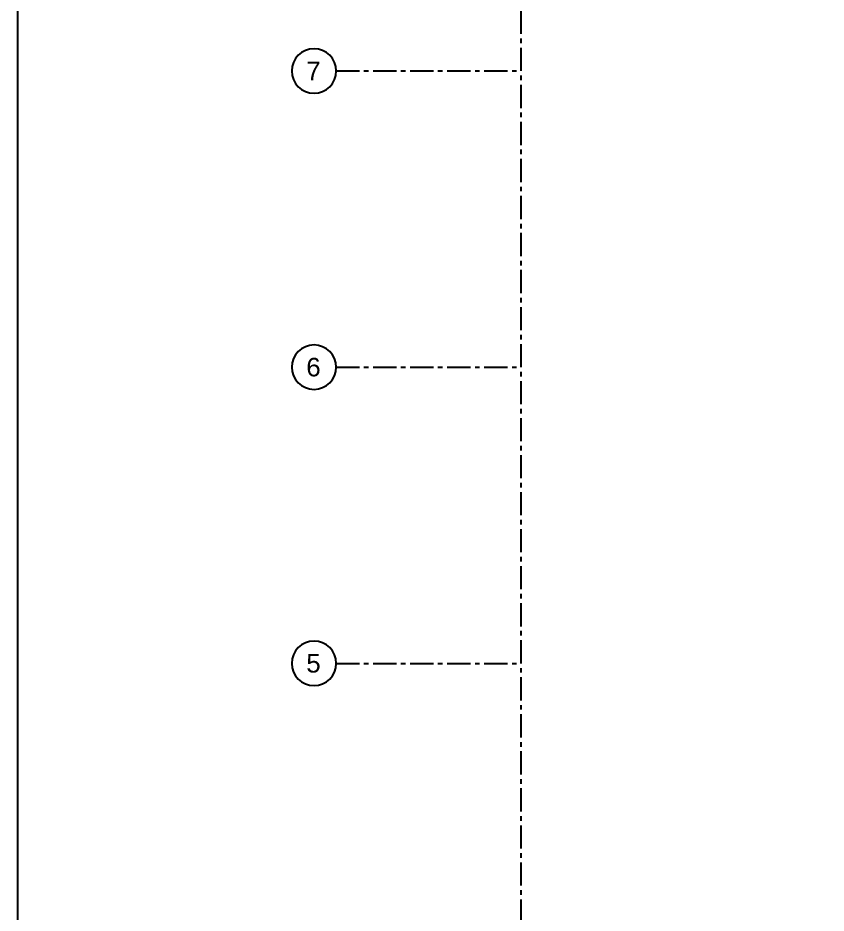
# Model space of a CAD drawing. Header units: millimetres. Extents: x -379292 to 1221486, y 92049 to 447512.
# Drawn here: x 272528 to 294363, y 122074 to 146253 of the extents above; entities that cross this region are included whole.
import ezdxf
from ezdxf.enums import TextEntityAlignment as Align

# ---------------------------------------------------------------- set-up
doc = ezdxf.new("R2010")
doc.units = ezdxf.units.MM
doc.linetypes.add('CENTER', pattern=[2, 1.25, -0.25, 0.25, -0.25])
for name, color, linetype in [('05_AXIS', 211, 'CENTER'), ('05_AXIS NAME', 7, 'Continuous'), ('05_HATCH SOLID-2', 253, 'Continuous')]:
    doc.layers.add(name, color=color, linetype=linetype)
doc.styles.add('YAZI-5', font='arial.ttf', dxfattribs={"height": 5})

# ---------------------------------------------------------------- blocks, each defined once
blk = doc.blocks.new('AWAKS ADI')
at = {"layer": '05_AXIS NAME', "color": 2}
blk.add_circle((0, 0), 6, dxfattribs=at)
at = {"layer": '05_AXIS NAME', "style": 'YAZI-5'}
blk.add_attdef('AKSADI', text='', height=5, dxfattribs=at).set_placement((0, 0), align=Align.MIDDLE_CENTER)
blk = doc.blocks.new('202_Aks')
at = {"layer": '05_AXIS', "ltscale": 500}
for p, q in [((0, -182300), (0, 5000)), ((-5000, -133300), (0, -133300)), ((-5000, -141300), (0, -141300)), ((-5000, -149300), (0, -149300))]:
    blk.add_line(p, q, dxfattribs=at)
at = {"layer": '05_AXIS NAME'}
ref = blk.add_blockref('AWAKS ADI', (-5600, -133300), dxfattribs=dict(at, xscale=-100, yscale=100, zscale=100))
ref.add_attrib('AKSADI', '7', dxfattribs={"height": 500, "style": 'YAZI-5'}).set_placement((-5614, -133298), align=Align.MIDDLE_CENTER)
ref = blk.add_blockref('AWAKS ADI', (-5600, -141300), dxfattribs=dict(at, xscale=-100, yscale=100, zscale=100))
ref.add_attrib('AKSADI', '6', dxfattribs={"height": 500, "style": 'YAZI-5'}).set_placement((-5614, -141298), align=Align.MIDDLE_CENTER)
ref = blk.add_blockref('AWAKS ADI', (-5600, -149300), dxfattribs=dict(at, xscale=-100, yscale=100, zscale=100))
ref.add_attrib('AKSADI', '5', dxfattribs={"height": 500, "style": 'YAZI-5'}).set_placement((-5614, -149298), align=Align.MIDDLE_CENTER)
blk = doc.blocks.new('OtoParkBodrumKatMimari')
at = {"layer": '05_HATCH SOLID-2', "color": 251, "ltscale": 25}
blk.add_lwpolyline([(150500, -8770), (-8600, -8770), (-8600, 187430)], dxfattribs=at)
at = {"layer": '05_AXIS'}
blk.add_blockref('202_Aks', (5000, 177300), dxfattribs=at)

msp = doc.modelspace()

# ---------------------------------------------------------------- block references
at = {"color": 8}
msp.add_blockref('OtoParkBodrumKatMimari', (281127.6, 100818.8), dxfattribs=at)

doc.saveas('drawing.dxf')
